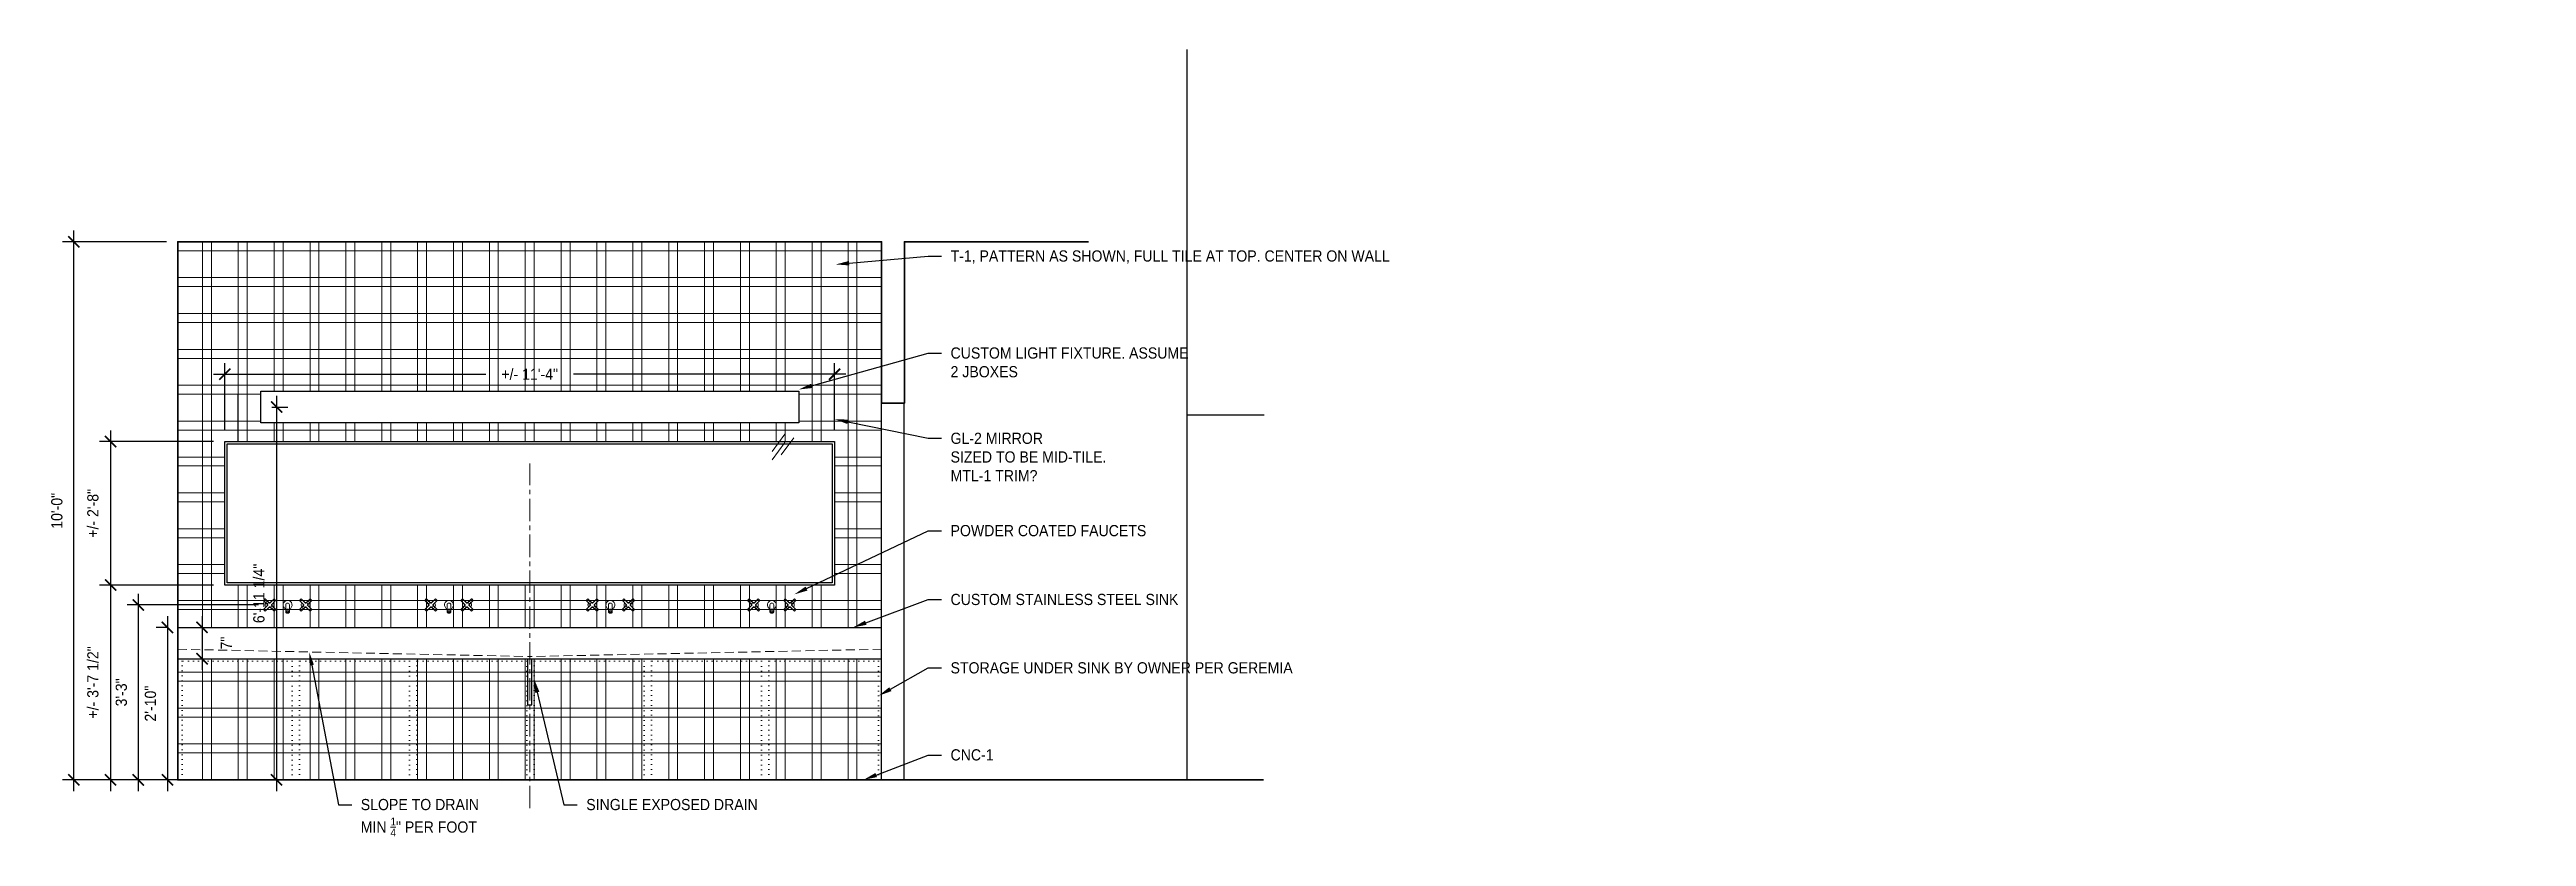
# Model space of a CAD drawing. Header units: inches. Extents: x -3027 to 6920, y -6604 to 320.
# Drawn here: x -850 to -297, y -2413 to -2237 of the extents above; entities that cross this region are included whole.
import ezdxf
from ezdxf import colors
from ezdxf.entities.mleader import LeaderData, LeaderLine
from ezdxf.math import Vec2, Vec3

# ---------------------------------------------------------------- set-up
doc = ezdxf.new("R2010")
doc.units = ezdxf.units.IN
doc.header["$LTSCALE"] = 4
doc.header["$MEASUREMENT"] = 0
doc.header["$PDMODE"] = 35
doc.header["$PDSIZE"] = -5
for name, pattern in [('CENTER', [2, 1.25, -0.25, 0.25, -0.25]), ('DASHED', [0.75, 0.5, -0.25]), ('DOT', [0.25, 0, -0.25])]:
    doc.linetypes.add(name, pattern=pattern)
doc.layers.get('0').update_dxf_attribs({"linetype": 'CONTINUOUS'})
doc.layers.get('Defpoints').update_dxf_attribs({"linetype": 'CONTINUOUS'})
for name, color, linetype, lineweight in [('A-ELEV-2', 5, 'CONTINUOUS', 25), ('A-ELEV-3', 8, 'CONTINUOUS', 15), ('A-ELEV-4', 9, 'CONTINUOUS', 9), ('A-ELEV-BYND', 9, 'DASHED', 9), ('A-ELEV-CUT', 3, 'CONTINUOUS', 50), ('A-ELEV-GHOST', 8, 'DOT', 15), ('A-NOTE-CL', 8, 'CENTER', 15), ('A-NOTE-DIM', 8, 'CONTINUOUS', 15), ('A-NOTE-REF', 8, 'CONTINUOUS', 15), ('A-SHBD', 5, 'CONTINUOUS', 25)]:
    doc.layers.add(name, color=color, linetype=linetype, lineweight=lineweight)
doc.styles.add('ANNOT-SM', font='swisse.ttf', dxfattribs={"width": 0.9, "height": 0.078125})
doc.dimstyles.new('DIM-ANNOT', dxfattribs={"dimtxt": 0.078125, "dimasz": 0.078125, "dimexe": 0.078125, "dimexo": 0.078125, "dimgap": 0.078125, "dimtad": 1, "dimzin": 11, "dimdsep": 46, "dimlunit": 4, "dimtxsty": 'ANNOT-SM', "dimblk1": 'ARCHTICK', "dimblk2": 'ARCHTICK', "dimsah": 1, "dimcen": 0, "dimdle": 0.078125, "dimclrd": 8, "dimclre": 8, "dimclrt": 8, "dimadec": 0, "dimazin": 0, "dimtfac": 4, "dimtofl": 0, "dimtmove": 2, "dimatfit": 3, "dimfxl": 1, "dimfrac": 2, "dimtzin": 0, "dimarcsym": 0})

# ---------------------------------------------------------------- blocks, each defined once
blk = doc.blocks.new('M-KOHLER PURIST WALL MOUNT X HANDLE FAUCET')
at = {"layer": 'A-ELEV-3', "ltscale": 4}
for p, q in [((-5.39, 1.02, 0), (-5.04, 1.37, 0)), ((-5.39, 1.02, 0), (-5.06, 1.35, 0)), ((-4.42, 0.06, 0), (-5.39, 1.02, 0)), ((-5.04, 1.37, 0), (-5.06, 1.35, 0)), ((-4.07, 0.4, 0), (-5.04, 1.37, 0)), ((-3.62, 0.06, 0), (-3.63, 0.04, 0)), ((-3.62, 0.06, 0), (-2.67, 1.01, 0)), ((3.62, 0.06, 0), (2.67, 1.01, 0)), ((3.62, 0.06, 0), (3.63, 0.04, 0)), ((4.07, 0.4, 0), (5.04, 1.37, 0)), ((4.42, 0.06, 0), (5.39, 1.02, 0)), ((5.04, 1.37, 0), (5.06, 1.35, 0)), ((5.39, 1.02, 0), (5.04, 1.37, 0)), ((5.39, 1.02, 0), (5.06, 1.35, 0)), ((-5.39, -1.02, 0), (-4.42, -0.05, 0)), ((-5.04, -1.37, 0), (-4.07, -0.4, 0)), ((-2.65, -1.02, 0), (-3.62, -0.05, 0)), ((-2.67, -1.04, 0), (-3, -1.37, 0)), ((-2.67, -1.04, 0), (-2.65, -1.02, 0)), ((2.65, -1.02, 0), (3.62, -0.05, 0)), ((2.67, -1.04, 0), (2.65, -1.02, 0)), ((2.67, -1.04, 0), (3, -1.37, 0)), ((5.04, -1.37, 0), (4.07, -0.4, 0)), ((5.39, -1.02, 0), (4.42, -0.05, 0))]:
    blk.add_line(p, q, dxfattribs=at)
at = {"layer": 'A-ELEV-3'}
for points, elevation in [([(-3.56, 0.87, 0.734296), (-4.89, -0.46)], 0), ([(-4.86, 0.5, 0.261031), (-4.89, -0.46)], 0), ([(-3.89, 0.54, 0.551855), (-4.55, -0.13)], 0), ([(-4.54, 0.18, 0.139109), (-4.55, -0.13)], 0), ([(-3.56, 0.87, 0.257707), (-4.51, 0.84, 0.257707)], 0), ([(-4.47, -0.88, 0.734255), (-3.15, 0.45)], 0), ([(-3.89, 0.54, 0.137258), (-4.19, 0.52, 0.137258)], 0), ([(-4.14, -0.54, 0.551921), (-3.48, 0.12)], 0), ([(-3.49, -0.18, 0.137284), (-3.48, 0.12)], 0), ([(-3.17, -0.5, 0.257693), (-3.15, 0.45)], 0), ([(0.42, 0, 1), (-0.42, 0)], -0.01), ([(4.47, -0.88, -0.734255), (3.15, 0.45)], 0), ([(3.17, -0.5, -0.257693), (3.15, 0.45)], 0), ([(4.14, -0.54, -0.551921), (3.48, 0.12)], 0), ([(3.49, -0.18, -0.137284), (3.48, 0.12)], 0), ([(3.56, 0.87, -0.734296), (4.89, -0.46)], 0), ([(3.56, 0.87, -0.257707), (4.51, 0.84, -0.257707)], 0), ([(3.89, 0.54, -0.551855), (4.55, -0.13)], 0), ([(3.89, 0.54, -0.137258), (4.19, 0.52, -0.137258)], 0), ([(4.54, 0.18, -0.139109), (4.55, -0.13)], 0), ([(4.86, 0.5, -0.261031), (4.89, -0.46)], 0), ([(-4.47, -0.88, 0.261017), (-3.51, -0.85, 0.261017)], 0), ([(-4.14, -0.54, 0.139135), (-3.84, -0.53, 0.139135)], 0), ([(4.47, -0.88, -0.261017), (3.51, -0.85, -0.261017)], 0), ([(4.14, -0.54, -0.139135), (3.84, -0.53, -0.139135)], 0)]:
    blk.add_lwpolyline(points, format="xyb", dxfattribs=dict(at, elevation=elevation))
at = {"layer": 'A-ELEV-3', "ltscale": 4}
for points in [[(-4.42, -0.05), (-4.4, 0), (-4.42, 0.06)], [(-4.07, 0.4), (-4.02, 0.39), (-3.96, 0.4)], [(-3.96, 0.4), (-3.01, 1.35), (-2.67, 1.01)], [(-3.62, 0.06), (-3.63, 0), (-3.62, -0.05)], [(3.96, 0.4), (3.01, 1.35), (2.67, 1.01)], [(3.62, 0.06), (3.63, 0), (3.62, -0.05)], [(4.07, 0.4), (4.02, 0.39), (3.96, 0.4)], [(4.42, -0.05), (4.4, 0), (4.42, 0.06)], [(-5.39, -1.02), (-5.04, -1.37), (-5.39, -1.02)], [(-3.96, -0.4), (-4.02, -0.38), (-4.07, -0.4)], [(-2.65, -1.02), (-3, -1.37), (-3.96, -0.4)], [(2.65, -1.02), (3, -1.37), (3.96, -0.4)], [(3.96, -0.4), (4.02, -0.38), (4.07, -0.4)], [(5.39, -1.02), (5.04, -1.37), (5.39, -1.02)]]:
    blk.add_lwpolyline(points, dxfattribs=at)
at = {"layer": 'A-ELEV-3'}
blk.add_lwpolyline([(0.42, -0.89, 4.495708), (-0.42, -0.89)], format="xyb", dxfattribs=at)
at = {"layer": 'A-ELEV-3', "extrusion": (1, 7.18511e-08, 0)}
for elevation in [-0.42, 0.42]:
    blk.add_lwpolyline([(0, -0.01), (-1.57, -0.01)], dxfattribs=dict(at, elevation=elevation))
at = {"layer": 'A-ELEV-3', "elevation": -0.01}
blk.add_lwpolyline([(0.42, -1.21), (0.42, -1.2), (0.42, -1.19), (0.42, -1.19), (0.42, -1.18), (0.41, -1.18), (0.41, -1.17), (0.41, -1.16), (0.41, -1.16), (0.41, -1.15), (0.4, -1.14), (0.4, -1.14), (0.4, -1.13), (0.4, -1.13), (0.39, -1.12), (0.39, -1.11), (0.39, -1.11), (0.38, -1.1), (0.38, -1.1), (0.37, -1.09), (0.37, -1.08), (0.36, -1.08), (0.36, -1.07), (0.35, -1.07), (0.35, -1.06), (0.34, -1.06), (0.34, -1.05), (0.33, -1.05), (0.32, -1.04), (0.32, -1.04), (0.31, -1.03), (0.3, -1.03), (0.29, -1.02), (0.29, -1.02), (0.28, -1.01), (0.27, -1.01), (0.26, -1), (0.26, -1), (0.25, -1), (0.24, -0.99), (0.23, -0.99), (0.22, -0.99), (0.21, -0.98), (0.21, -0.98), (0.2, -0.98), (0.19, -0.97), (0.18, -0.97), (0.17, -0.97), (0.16, -0.96), (0.15, -0.96), (0.14, -0.96), (0.13, -0.96), (0.12, -0.96), (0.11, -0.95), (0.1, -0.95), (0.09, -0.95), (0.08, -0.95), (0.07, -0.95), (0.06, -0.95), (0.05, -0.95), (0.04, -0.95), (0.03, -0.94), (0.02, -0.94), (0.01, -0.94), (0, -0.94), (-0.01, -0.94), (-0.02, -0.94), (-0.03, -0.94), (-0.04, -0.95), (-0.05, -0.95), (-0.06, -0.95), (-0.07, -0.95), (-0.08, -0.95), (-0.09, -0.95), (-0.1, -0.95), (-0.11, -0.95), (-0.12, -0.96), (-0.13, -0.96), (-0.14, -0.96), (-0.15, -0.96), (-0.16, -0.96), (-0.17, -0.97), (-0.18, -0.97), (-0.19, -0.97), (-0.2, -0.98), (-0.21, -0.98), (-0.21, -0.98), (-0.22, -0.99), (-0.23, -0.99), (-0.24, -0.99), (-0.25, -1), (-0.26, -1), (-0.26, -1), (-0.27, -1.01), (-0.28, -1.01), (-0.29, -1.02), (-0.3, -1.02), (-0.3, -1.03), (-0.31, -1.03), (-0.32, -1.04), (-0.32, -1.04), (-0.33, -1.05), (-0.34, -1.05), (-0.34, -1.06), (-0.35, -1.06), (-0.35, -1.07), (-0.36, -1.07), (-0.36, -1.08), (-0.37, -1.08), (-0.37, -1.09), (-0.38, -1.1), (-0.38, -1.1), (-0.39, -1.11), (-0.39, -1.11), (-0.39, -1.12), (-0.4, -1.13), (-0.4, -1.13), (-0.4, -1.14), (-0.4, -1.14), (-0.41, -1.15), (-0.41, -1.16), (-0.41, -1.16), (-0.41, -1.17), (-0.41, -1.18), (-0.42, -1.18), (-0.42, -1.19), (-0.42, -1.19), (-0.42, -1.2), (-0.42, -1.21)], dxfattribs=at)
at = {"layer": 'A-ELEV-3', "extrusion": (0.929398, 0, 0.36908), "elevation": -0.39}
blk.add_lwpolyline([(-1.21, 0.15), (-1.21, 0.15)], dxfattribs=at)
at = {"layer": 'A-ELEV-3', "elevation": -0.01}
for points in [[(0.42, -1.55), (0.42, -1.54), (0.41, -1.53), (0.41, -1.51), (0.4, -1.5), (0.4, -1.48), (0.39, -1.47), (0.39, -1.46), (0.38, -1.45), (0.37, -1.43), (0.36, -1.42), (0.35, -1.41), (0.34, -1.4), (0.32, -1.39), (0.31, -1.38), (0.29, -1.37), (0.28, -1.36), (0.26, -1.35), (0.25, -1.34), (0.23, -1.33), (0.21, -1.33), (0.2, -1.32), (0.18, -1.31), (0.16, -1.31), (0.14, -1.3), (0.12, -1.3), (0.1, -1.29), (0.08, -1.29), (0.06, -1.29), (0.04, -1.29), (0.02, -1.29), (0, -1.29), (-0.02, -1.29), (-0.04, -1.29), (-0.06, -1.29), (-0.08, -1.29), (-0.1, -1.29), (-0.12, -1.3), (-0.14, -1.3), (-0.16, -1.31), (-0.18, -1.31), (-0.2, -1.32), (-0.21, -1.33), (-0.23, -1.33), (-0.25, -1.34), (-0.26, -1.35), (-0.28, -1.36), (-0.3, -1.37), (-0.31, -1.38), (-0.32, -1.39), (-0.34, -1.4), (-0.35, -1.41), (-0.36, -1.42), (-0.37, -1.43), (-0.38, -1.45), (-0.39, -1.46), (-0.39, -1.47), (-0.4, -1.48), (-0.4, -1.5), (-0.41, -1.51), (-0.41, -1.53), (-0.42, -1.54), (-0.42, -1.55), (-0.42, -1.57), (-0.42, -1.58), (-0.42, -1.59), (-0.41, -1.61), (-0.41, -1.62), (-0.4, -1.63), (-0.4, -1.65), (-0.39, -1.66), (-0.39, -1.67), (-0.38, -1.69), (-0.37, -1.7), (-0.36, -1.71), (-0.35, -1.72), (-0.34, -1.73), (-0.32, -1.74), (-0.31, -1.75), (-0.3, -1.76), (-0.28, -1.77), (-0.26, -1.78), (-0.25, -1.79), (-0.23, -1.8), (-0.21, -1.81), (-0.2, -1.81), (-0.18, -1.82), (-0.16, -1.83), (-0.14, -1.83), (-0.12, -1.84), (-0.1, -1.84), (-0.08, -1.84), (-0.06, -1.84), (-0.04, -1.85), (-0.02, -1.85), (0, -1.85), (0.02, -1.85), (0.04, -1.85), (0.06, -1.84), (0.08, -1.84), (0.1, -1.84), (0.12, -1.84), (0.14, -1.83), (0.16, -1.83), (0.18, -1.82), (0.2, -1.81), (0.21, -1.81), (0.23, -1.8), (0.25, -1.79), (0.26, -1.78), (0.28, -1.77), (0.29, -1.76), (0.31, -1.75), (0.32, -1.74), (0.34, -1.73), (0.35, -1.72), (0.36, -1.71), (0.37, -1.7), (0.38, -1.69), (0.39, -1.67), (0.39, -1.66), (0.4, -1.65), (0.4, -1.63), (0.41, -1.62), (0.41, -1.61), (0.42, -1.59), (0.42, -1.58), (0.42, -1.57)], [(-0.24, -1.55), (-0.24, -1.55), (-0.24, -1.56), (-0.24, -1.57), (-0.23, -1.58), (-0.23, -1.58), (-0.23, -1.59), (-0.22, -1.6), (-0.22, -1.61), (-0.21, -1.61), (-0.21, -1.62), (-0.2, -1.63), (-0.2, -1.63), (-0.19, -1.64), (-0.18, -1.65), (-0.17, -1.65), (-0.16, -1.66), (-0.16, -1.66), (-0.15, -1.67), (-0.14, -1.67), (-0.13, -1.68), (-0.12, -1.68), (-0.11, -1.68), (-0.1, -1.69), (-0.09, -1.69), (-0.07, -1.69), (-0.06, -1.7), (-0.05, -1.7), (-0.04, -1.7), (-0.03, -1.7), (-0.02, -1.7), (-0.01, -1.7), (0.01, -1.7), (0.02, -1.7), (0.03, -1.7), (0.04, -1.7), (0.05, -1.7), (0.06, -1.7), (0.07, -1.7), (0.09, -1.69), (0.1, -1.69), (0.11, -1.69), (0.12, -1.68), (0.13, -1.68), (0.14, -1.68), (0.15, -1.67), (0.16, -1.67), (0.16, -1.66), (0.17, -1.66), (0.18, -1.65), (0.19, -1.64), (0.19, -1.64), (0.2, -1.63), (0.21, -1.63), (0.21, -1.62), (0.22, -1.61), (0.22, -1.61), (0.23, -1.6), (0.23, -1.59), (0.23, -1.58), (0.23, -1.58), (0.24, -1.57), (0.24, -1.56), (0.24, -1.55), (0.24, -1.55), (0.24, -1.54), (0.24, -1.53), (0.23, -1.52), (0.23, -1.52), (0.23, -1.51), (0.22, -1.5), (0.22, -1.49), (0.22, -1.49), (0.21, -1.48), (0.21, -1.47), (0.2, -1.47), (0.19, -1.46), (0.19, -1.45), (0.18, -1.45), (0.17, -1.44), (0.16, -1.44), (0.15, -1.43), (0.14, -1.43), (0.14, -1.42), (0.13, -1.42), (0.12, -1.41), (0.1, -1.41), (0.09, -1.4), (0.08, -1.4), (0.07, -1.4), (0.06, -1.4), (0.05, -1.39), (0.04, -1.39), (0.03, -1.39), (0.02, -1.39), (0, -1.39), (-0.01, -1.39), (-0.02, -1.39), (-0.03, -1.39), (-0.04, -1.39), (-0.05, -1.39), (-0.07, -1.39), (-0.08, -1.4), (-0.09, -1.4), (-0.1, -1.4), (-0.11, -1.41), (-0.12, -1.41), (-0.13, -1.41), (-0.14, -1.42), (-0.15, -1.42), (-0.16, -1.43), (-0.17, -1.43), (-0.17, -1.44), (-0.18, -1.44), (-0.19, -1.45), (-0.2, -1.45), (-0.2, -1.46), (-0.21, -1.47), (-0.21, -1.47), (-0.22, -1.48), (-0.22, -1.49), (-0.23, -1.49), (-0.23, -1.5), (-0.23, -1.51), (-0.24, -1.52), (-0.24, -1.52), (-0.24, -1.53), (-0.24, -1.54)]]:
    blk.add_lwpolyline(points, close=True, dxfattribs=at)
at = {"layer": 'A-ELEV-3', "extrusion": (0.971795, 0, -0.235829), "elevation": 0.41}
blk.add_lwpolyline([(-1.21, 0.09), (-1.21, 0.09)], dxfattribs=at)
at = {"layer": 'A-ELEV-3', "text_generation_flag": 2, "flags": 8}
for tag, p in [('MODELNUMBER', (3.32, -0.7, 0)), ('MATERIAL', (3.32, -0.71, 0)), ('PRODUCT', (3.32, -0.7, 0)), ('TRADENAME', (3.32, -0.7, 0))]:
    blk.add_attdef(tag, p, '', height=0.001, rotation=315, dxfattribs=at)
blk = doc.blocks.new('_ARCHTICK')
at = {"color": 0, "linetype": 'ByBlock', "const_width": 0.15}
blk.add_lwpolyline([(-0.5, -0.5), (0.5, 0.5)], dxfattribs=at)
blk = doc.blocks.new('*D81')
at = {"layer": 'A-NOTE-DIM', "color": 8, "lineweight": -2, "transparency": 16777216}
for p, q in [((-829.8, -2358.5), (-829.8, -2402.5)), ((-803.01, -2361), (-832.3, -2361)), ((-823.5, -2400), (-832.3, -2400))]:
    blk.add_line(p, q, dxfattribs=at)
at = {"layer": 'Defpoints', "color": 0, "transparency": 16777216}
for p in [(-800.51, -2361, 0), (-829.8, -2400), (-821, -2400)]:
    blk.add_point(p, dxfattribs=at)
at = {"layer": 'A-NOTE-DIM', "color": 8, "lineweight": -2, "transparency": 16777216, "xscale": 2.5, "yscale": 2.5, "zscale": 2.5}
for p, rotation in [((-829.8, -2361), 90), ((-829.8, -2400), 270)]:
    blk.add_blockref('_ARCHTICK', p, dxfattribs=dict(at, rotation=rotation))
at = {"layer": 'A-NOTE-DIM', "color": 8, "transparency": 16777216, "insert": (-833.58, -2380.5), "char_height": 2.5, "attachment_point": 5, "rotation": 90, "style": 'ANNOT-SM'}
blk.add_mtext('3\'-3" ', dxfattribs=at)
blk = doc.blocks.new('*D82')
at = {"layer": 'A-NOTE-DIM', "color": 8, "lineweight": -2, "transparency": 16777216}
for p, q in [((-823.3, -2363.5), (-823.3, -2402.5)), ((-823.5, -2366), (-825.8, -2366)), ((-823.5, -2400), (-825.8, -2400))]:
    blk.add_line(p, q, dxfattribs=at)
at = {"layer": 'Defpoints', "color": 0, "transparency": 16777216}
for p in [(-821, -2366), (-823.3, -2400), (-821, -2400)]:
    blk.add_point(p, dxfattribs=at)
at = {"layer": 'A-NOTE-DIM', "color": 8, "lineweight": -2, "transparency": 16777216, "xscale": 2.5, "yscale": 2.5, "zscale": 2.5}
for p, rotation in [((-823.3, -2366), 90), ((-823.3, -2400), 270)]:
    blk.add_blockref('_ARCHTICK', p, dxfattribs=dict(at, rotation=rotation))
at = {"layer": 'A-NOTE-DIM', "color": 8, "transparency": 16777216, "insert": (-827.08, -2383), "char_height": 2.5, "attachment_point": 5, "rotation": 90, "style": 'ANNOT-SM'}
blk.add_mtext('2\'-10" ', dxfattribs=at)
blk = doc.blocks.new('communal tile')
blk.add_line((13.5, -87.4375), (13.5, -76.875))
at = {"layer": 'A-ELEV-4'}
for p, q in [((5.5, -42.875), (5.5, -128.875)), ((7.5, -42.875), (7.5, -128.875)), ((13.5, -42.875), (13.5, -87.4375)), ((15.5, -42.875), (15.5, -87.4375)), ((21.5, -42.875), (21.5, -76.225)), ((23.5, -42.875), (23.5, -76.225)), ((29.5, -42.875), (29.5, -76.225)), ((31.5, -42.875), (31.5, -76.225)), ((37.5, -42.875), (37.5, -76.225)), ((39.5, -42.875), (39.5, -76.225)), ((45.5, -42.875), (45.5, -76.225)), ((47.5, -42.875), (47.5, -76.225)), ((53.5, -42.875), (53.5, -76.225)), ((55.5, -42.875), (55.5, -76.225)), ((61.5, -42.875), (61.5, -76.225)), ((63.5, -42.875), (63.5, -76.225)), ((69.5, -42.875), (69.5, -76.225)), ((71.5, -42.875), (71.5, -76.225)), ((77.5, -42.875), (77.5, -76.225)), ((79.5, -42.875), (79.5, -76.225)), ((85.5, -42.875), (85.5, -76.225)), ((87.5, -42.875), (87.5, -76.225)), ((93.5, -42.875), (93.5, -76.225)), ((95.5, -42.875), (95.5, -76.225)), ((101.5, -42.875), (101.5, -76.225)), ((103.5, -42.875), (103.5, -76.225)), ((109.5, -42.875), (109.5, -76.225)), ((111.5, -42.875), (111.5, -76.225)), ((117.5, -42.875), (117.5, -76.225)), ((119.5, -42.875), (119.5, -76.225)), ((125.5, -42.875), (125.5, -76.225)), ((127.5, -42.875), (127.5, -76.225)), ((133.5, -42.875), (133.5, -76.225)), ((135.5, -42.875), (135.5, -76.225)), ((141.5, -42.875), (141.5, -87.4375)), ((143.5, -42.875), (143.5, -87.4375)), ((149.5, -42.875), (149.5, -128.875)), ((151.5, -42.875), (151.5, -128.875)), ((0, -44.875), (157, -44.875)), ((0, -50.875), (157, -50.875)), ((0, -52.875), (157, -52.875)), ((0, -58.875), (157, -58.875)), ((0, -60.875), (157, -60.875)), ((0, -66.875), (157, -66.875)), ((0, -68.875), (157, -68.875)), ((0, -74.875), (157, -74.875)), ((0, -76.875), (18.5, -76.875)), ((138.5, -76.875), (157, -76.875)), ((0, -82.875), (18.5, -82.875)), ((0, -84.875), (157, -84.875)), ((21.5, -83.225), (21.5, -87.4375)), ((23.5, -83.225), (23.5, -87.4375)), ((29.5, -83.225), (29.5, -87.4375)), ((31.5, -83.225), (31.5, -87.4375)), ((37.5, -83.225), (37.5, -87.4375)), ((39.5, -83.225), (39.5, -87.4375)), ((45.5, -83.225), (45.5, -87.4375)), ((47.5, -83.225), (47.5, -87.4375)), ((53.5, -83.225), (53.5, -87.4375)), ((55.5, -83.225), (55.5, -87.4375)), ((61.5, -83.225), (61.5, -87.4375)), ((63.5, -83.225), (63.5, -87.4375)), ((69.5, -83.225), (69.5, -87.4375)), ((71.5, -83.225), (71.5, -87.4375)), ((77.5, -83.225), (77.5, -87.4375)), ((79.5, -83.225), (79.5, -87.4375)), ((85.5, -83.225), (85.5, -87.4375)), ((87.5, -83.225), (87.5, -87.4375)), ((93.5, -83.225), (93.5, -87.4375)), ((95.5, -83.225), (95.5, -87.4375)), ((101.5, -83.225), (101.5, -87.4375)), ((103.5, -83.225), (103.5, -87.4375)), ((109.5, -83.225), (109.5, -87.4375)), ((111.5, -83.225), (111.5, -87.4375)), ((117.5, -83.225), (117.5, -87.4375)), ((119.5, -83.225), (119.5, -87.4375)), ((125.5, -83.225), (125.5, -87.4375)), ((127.5, -83.225), (127.5, -87.4375)), ((133.5, -83.225), (133.5, -87.4375)), ((135.5, -83.225), (135.5, -87.4375)), ((138.5, -82.875), (157, -82.875)), ((138.5, -82.875), (157, -82.875)), ((0, -90.875), (10.5, -90.875)), ((0, -92.875), (10.5, -92.875)), ((146.5, -90.875), (157, -90.875)), ((146.5, -92.875), (157, -92.875)), ((0, -98.875), (10.5, -98.875)), ((146.5, -98.875), (157, -98.875)), ((0, -100.875), (10.5, -100.875)), ((146.5, -100.875), (157, -100.875)), ((0, -106.875), (10.5, -106.875)), ((0, -108.875), (10.5, -108.875)), ((146.5, -106.875), (157, -106.875)), ((146.5, -108.875), (157, -108.875)), ((0, -114.875), (10.5, -114.875)), ((146.5, -114.875), (157, -114.875)), ((0, -116.875), (10.5, -116.875)), ((13.5, -119.4375), (13.5, -128.875)), ((15.5, -119.4375), (15.5, -128.875)), ((21.5, -119.4375), (21.5, -128.875)), ((23.5, -119.4375), (23.5, -128.875)), ((29.5, -119.4375), (29.5, -128.875)), ((31.5, -119.4375), (31.5, -128.875)), ((37.5, -119.4375), (37.5, -128.875)), ((39.5, -119.4375), (39.5, -128.875)), ((45.5, -119.4375), (45.5, -128.875)), ((47.5, -119.4375), (47.5, -128.875)), ((53.5, -119.4375), (53.5, -128.875)), ((55.5, -119.4375), (55.5, -128.875)), ((61.5, -119.4375), (61.5, -128.875)), ((63.5, -119.4375), (63.5, -128.875)), ((69.5, -119.4375), (69.5, -128.875)), ((71.5, -119.4375), (71.5, -128.875)), ((77.5, -119.4375), (77.5, -128.875)), ((79.5, -119.4375), (79.5, -128.875)), ((85.5, -119.4375), (85.5, -128.875)), ((87.5, -119.4375), (87.5, -128.875)), ((93.5, -119.4375), (93.5, -128.875)), ((95.5, -119.4375), (95.5, -128.875)), ((101.5, -119.4375), (101.5, -128.875)), ((103.5, -119.4375), (103.5, -128.875)), ((109.5, -119.4375), (109.5, -128.875)), ((111.5, -119.4375), (111.5, -128.875)), ((117.5, -119.4375), (117.5, -128.875)), ((119.5, -119.4375), (119.5, -128.875)), ((125.5, -119.4375), (125.5, -128.875)), ((127.5, -119.4375), (127.5, -128.875)), ((133.5, -119.4375), (133.5, -128.875)), ((135.5, -119.4375), (135.5, -128.875)), ((141.5, -119.4375), (141.5, -128.875)), ((143.5, -119.4375), (143.5, -128.875)), ((146.5, -116.875), (157, -116.875)), ((0, -122.875), (157, -122.875)), ((0, -124.875), (157, -124.875)), ((5.5, -135.875), (5.5, -162.875)), ((7.5, -135.875), (7.5, -162.875)), ((13.5, -135.875), (13.5, -162.875)), ((15.5, -135.875), (15.5, -162.875)), ((21.5, -135.875), (21.5, -162.875)), ((23.5, -135.875), (23.5, -162.875)), ((29.5, -135.875), (29.5, -162.875)), ((31.5, -135.875), (31.5, -162.875)), ((37.5, -135.875), (37.5, -162.875)), ((39.5, -135.875), (39.5, -162.875)), ((45.5, -135.875), (45.5, -162.875)), ((47.5, -135.875), (47.5, -162.875)), ((53.5, -135.875), (53.5, -162.875)), ((55.5, -135.875), (55.5, -162.875)), ((61.5, -135.875), (61.5, -162.875)), ((63.5, -135.875), (63.5, -162.875)), ((69.5, -135.875), (69.5, -162.875)), ((71.5, -135.875), (71.5, -162.875)), ((77.5, -135.875), (77.5, -162.875)), ((79.5, -135.875), (79.5, -162.875)), ((85.5, -135.875), (85.5, -162.875)), ((87.5, -135.875), (87.5, -162.875)), ((93.5, -135.875), (93.5, -162.875)), ((95.5, -135.875), (95.5, -162.875)), ((101.5, -135.875), (101.5, -162.875)), ((103.5, -135.875), (103.5, -162.875)), ((109.5, -135.875), (109.5, -162.875)), ((111.5, -135.875), (111.5, -162.875)), ((117.5, -135.875), (117.5, -162.875)), ((119.5, -135.875), (119.5, -162.875)), ((125.5, -135.875), (125.5, -162.875)), ((127.5, -135.875), (127.5, -162.875)), ((133.5, -135.875), (133.5, -162.875)), ((135.5, -135.875), (135.5, -162.875)), ((141.5, -135.875), (141.5, -162.875)), ((143.5, -135.875), (143.5, -162.875)), ((149.5, -135.875), (149.5, -162.875)), ((151.5, -135.875), (151.5, -162.875)), ((0, -138.875), (157, -138.875)), ((0, -140.875), (157, -140.875)), ((0, -146.875), (157, -146.875)), ((0, -148.875), (157, -148.875)), ((0, -154.875), (157, -154.875)), ((0, -156.875), (157, -156.875)), ((0, -162.875), (157, -162.875))]:
    blk.add_line(p, q, dxfattribs=at)
blk = doc.blocks.new('*D84')
at = {"layer": 'A-NOTE-DIM', "color": 8, "lineweight": -2, "transparency": 16777216}
for p, q in [((-810.5, -2322.06), (-810.5, -2307.05)), ((-674.5, -2322.06), (-674.5, -2307.05)), ((-813, -2309.55), (-752.25, -2309.55)), ((-672, -2309.55), (-732.74, -2309.55))]:
    blk.add_line(p, q, dxfattribs=at)
at = {"layer": 'Defpoints', "color": 0, "transparency": 16777216}
for p in [(-674.5, -2309.55), (-810.5, -2324.56), (-674.5, -2324.56)]:
    blk.add_point(p, dxfattribs=at)
at = {"layer": 'A-NOTE-DIM', "color": 8, "lineweight": -2, "transparency": 16777216, "xscale": 2.5, "yscale": 2.5, "zscale": 2.5, "rotation": 180}
blk.add_blockref('_ARCHTICK', (-810.5, -2309.55), dxfattribs=at)
at = {"layer": 'A-NOTE-DIM', "color": 8, "lineweight": -2, "transparency": 16777216, "xscale": 2.5, "yscale": 2.5, "zscale": 2.5}
blk.add_blockref('_ARCHTICK', (-674.5, -2309.55), dxfattribs=at)
at = {"layer": 'A-NOTE-DIM', "color": 8, "transparency": 16777216, "insert": (-742.5, -2309.55), "char_height": 2.5, "attachment_point": 5, "style": 'ANNOT-SM'}
blk.add_mtext('+/- 11\'-4" ', dxfattribs=at)
blk = doc.blocks.new('*D85')
at = {"layer": 'A-NOTE-DIM', "color": 8, "lineweight": -2, "transparency": 16777216}
for p, q in [((-813, -2324.56), (-838.48, -2324.56)), ((-835.98, -2322.06), (-835.98, -2359.06)), ((-813, -2356.56), (-838.48, -2356.56))]:
    blk.add_line(p, q, dxfattribs=at)
at = {"layer": 'Defpoints', "color": 0, "transparency": 16777216}
for p in [(-810.5, -2324.56), (-835.98, -2356.56), (-810.5, -2356.56)]:
    blk.add_point(p, dxfattribs=at)
at = {"layer": 'A-NOTE-DIM', "color": 8, "lineweight": -2, "transparency": 16777216, "xscale": 2.5, "yscale": 2.5, "zscale": 2.5}
for p, rotation in [((-835.98, -2324.56), 90), ((-835.98, -2356.56), 270)]:
    blk.add_blockref('_ARCHTICK', p, dxfattribs=dict(at, rotation=rotation))
at = {"layer": 'A-NOTE-DIM', "color": 8, "transparency": 16777216, "insert": (-839.92, -2340.56), "char_height": 2.5, "attachment_point": 5, "rotation": 90, "style": 'ANNOT-SM'}
blk.add_mtext('+/- 2\'-8" ', dxfattribs=at)
blk = doc.blocks.new('*D86')
at = {"layer": 'A-NOTE-DIM', "color": 8, "lineweight": -2, "transparency": 16777216}
for p, q in [((-813, -2356.56), (-838.48, -2356.56)), ((-835.98, -2354.06), (-835.98, -2402.5)), ((-813, -2400), (-838.48, -2400))]:
    blk.add_line(p, q, dxfattribs=at)
at = {"layer": 'Defpoints', "color": 0, "transparency": 16777216}
for p in [(-810.5, -2356.56), (-835.98, -2400), (-810.5, -2400)]:
    blk.add_point(p, dxfattribs=at)
at = {"layer": 'A-NOTE-DIM', "color": 8, "lineweight": -2, "transparency": 16777216, "xscale": 2.5, "yscale": 2.5, "zscale": 2.5}
for p, rotation in [((-835.98, -2356.56), 90), ((-835.98, -2400), 270)]:
    blk.add_blockref('_ARCHTICK', p, dxfattribs=dict(at, rotation=rotation))
at = {"layer": 'A-NOTE-DIM', "color": 8, "transparency": 16777216, "insert": (-839.92, -2378.28), "char_height": 2.5, "attachment_point": 5, "rotation": 90, "style": 'ANNOT-SM'}
blk.add_mtext('+/- 3\'-7 1/2" ', dxfattribs=at)
blk = doc.blocks.new('*D88')
at = {"layer": 'A-NOTE-DIM', "color": 8, "lineweight": -2, "transparency": 16777216}
for p, q in [((-815.58, -2363.5), (-815.58, -2375.5)), ((-818.5, -2366), (-813.08, -2366)), ((-818.5, -2373), (-813.08, -2373))]:
    blk.add_line(p, q, dxfattribs=at)
at = {"layer": 'Defpoints', "color": 0, "transparency": 16777216}
for p in [(-821, -2366), (-821, -2373), (-815.58, -2373)]:
    blk.add_point(p, dxfattribs=at)
at = {"layer": 'A-NOTE-DIM', "color": 8, "lineweight": -2, "transparency": 16777216, "xscale": 2.5, "yscale": 2.5, "zscale": 2.5}
for p, rotation in [((-815.58, -2366), 90), ((-815.58, -2373), 270)]:
    blk.add_blockref('_ARCHTICK', p, dxfattribs=dict(at, rotation=rotation))
at = {"layer": 'A-NOTE-DIM', "color": 8, "transparency": 16777216, "insert": (-810.16, -2369.5), "char_height": 2.5, "attachment_point": 5, "rotation": 90, "style": 'ANNOT-SM'}
blk.add_mtext('7" ', dxfattribs=at)
blk = doc.blocks.new('UNDER SINK CAB')
at = {"layer": 'A-ELEV-GHOST'}
blk.add_lwpolyline([(1, 0), (25.5, 0), (25.5, 26.5), (1, 26.5)], close=True, dxfattribs=at)
blk = doc.blocks.new('*D201')
at = {"layer": 'A-NOTE-DIM', "color": 8, "lineweight": -2, "transparency": 16777216}
for p, q in [((-823.5, -2280), (-846.68, -2280)), ((-844.18, -2402.5), (-844.18, -2277.5)), ((-823.5, -2400), (-846.68, -2400))]:
    blk.add_line(p, q, dxfattribs=at)
at = {"layer": 'Defpoints', "color": 0, "transparency": 16777216}
for p in [(-844.18, -2280), (-821, -2280), (-821, -2400)]:
    blk.add_point(p, dxfattribs=at)
at = {"layer": 'A-NOTE-DIM', "color": 8, "lineweight": -2, "transparency": 16777216, "xscale": 2.5, "yscale": 2.5, "zscale": 2.5}
for p, rotation in [((-844.18, -2280), 90), ((-844.18, -2400), 270)]:
    blk.add_blockref('_ARCHTICK', p, dxfattribs=dict(at, rotation=rotation))
at = {"layer": 'A-NOTE-DIM', "color": 8, "transparency": 16777216, "insert": (-847.96, -2340), "char_height": 2.5, "attachment_point": 5, "rotation": 90, "style": 'ANNOT-SM'}
blk.add_mtext('10\'-0" ', dxfattribs=at)
blk = doc.blocks.new('*D221')
at = {"color": 8, "lineweight": -2, "transparency": 16777216}
for p, q in [((-798.95, -2314.35), (-798.95, -2402.5)), ((-800, -2316.85), (-796.45, -2316.85)), ((-800, -2400), (-796.45, -2400))]:
    blk.add_line(p, q, dxfattribs=at)
at = {"layer": 'Defpoints', "color": 0, "transparency": 16777216}
for p in [(-802.5, -2316.85), (-802.5, -2400), (-798.95, -2400)]:
    blk.add_point(p, dxfattribs=at)
at = {"color": 8, "lineweight": -2, "transparency": 16777216, "xscale": 2.5, "yscale": 2.5, "zscale": 2.5}
for p, rotation in [((-798.95, -2316.85), 90), ((-798.95, -2400), 270)]:
    blk.add_blockref('_ARCHTICK', p, dxfattribs=dict(at, rotation=rotation))
at = {"color": 8, "transparency": 16777216, "insert": (-802.89, -2358.43), "char_height": 2.5, "attachment_point": 5, "rotation": 90, "style": 'ANNOT-SM'}
blk.add_mtext('6\'-11 1/4" ', dxfattribs=at)

msp = doc.modelspace()

# ---------------------------------------------------------------- linework, layer by layer
at = {"layer": 'A-ELEV-2'}
for p, q in [((-595.95, -2237.125), (-595.95, -2400)), ((-663.9998, -2400), (-663.9998, -2316)), ((-658.9998, -2400), (-658.9998, -2316)), ((-595.95, -2318.5625), (-578.675, -2318.5625)), ((-820.9998, -2366), (-663.9998, -2366)), ((-820.9998, -2373), (-663.9998, -2373))]:
    msp.add_line(p, q, dxfattribs=at)
for points in [[(-682.49983, -2320.35), (-802.49983, -2320.35), (-802.49983, -2313.35), (-682.49983, -2313.35)], [(-674.4998, -2356.5625), (-810.4998, -2356.5625), (-810.4998, -2324.5625), (-674.4998, -2324.5625)], [(-674.9998, -2356.0625), (-809.9998, -2356.0625), (-809.9998, -2325.0625), (-674.9998, -2325.0625)]]:
    msp.add_lwpolyline(points, close=True, dxfattribs=at)
msp.add_lwpolyline([(-742.9998, -2373), (-742.9998, -2383.24963), (-741.9998, -2383.24963), (-741.9998, -2373)], dxfattribs=at)
at = {"layer": 'A-ELEV-3'}
for p, q in [((-685.60071, -2322.89222), (-688.42571, -2326.74222)), ((-685.60071, -2324.79222), (-688.42571, -2328.64222)), ((-683.55071, -2323.69222), (-686.37571, -2327.54222))]:
    msp.add_line(p, q, dxfattribs=at)
at = {"layer": 'A-ELEV-BYND'}
for p in [(-820.9998, -2370.86458), (-663.9998, -2370.86458)]:
    msp.add_line(p, (-742.4998, -2372.5), dxfattribs=at)
at = {"layer": 'A-ELEV-CUT'}
msp.add_lwpolyline([(-617.825, -2280), (-658.91472, -2280), (-658.91472, -2316), (-663.9998, -2316), (-663.9998, -2280), (-820.9998, -2280), (-820.9998, -2400), (-578.85, -2400)], dxfattribs=at)
at = {"layer": 'A-NOTE-CL'}
msp.add_line((-742.4998, -2406.31238), (-742.4998, -2329.475), dxfattribs=at)

# ---------------------------------------------------------------- block references
msp.add_blockref('communal tile', (-820.9998, -2237.125))
ref = msp.add_blockref('M-KOHLER PURIST WALL MOUNT X HANDLE FAUCET', (-796.4998, -2361))
ref.add_attrib('MATERIAL', 'BRASS', (-793.18181, -2361.70533, 0), dxfattribs={"layer": 'A-ELEV-3', "height": 0.001, "rotation": 315, "text_generation_flag": 2})
ref.add_attrib('PRODUCT', 'FAUCETS', (-793.18064, -2361.70415, 0), dxfattribs={"layer": 'A-ELEV-3', "height": 0.001, "rotation": 315, "text_generation_flag": 2})
ref.add_attrib('TRADENAME', 'PURIST', (-793.17946, -2361.70297, 0), dxfattribs={"layer": 'A-ELEV-3', "height": 0.001, "rotation": 315, "text_generation_flag": 2})
ref.add_attrib('MODELNUMBER', 'K-T14419-4', (-793.17828, -2361.70179, 0), dxfattribs={"layer": 'A-ELEV-3', "height": 0.001, "rotation": 315, "text_generation_flag": 2})
ref = msp.add_blockref('M-KOHLER PURIST WALL MOUNT X HANDLE FAUCET', (-760.49977, -2361, 0.00651))
ref.add_attrib('MATERIAL', 'BRASS', (-757.18179, -2361.70533, 0.00651), dxfattribs={"layer": 'A-ELEV-3', "height": 0.001, "rotation": 315, "text_generation_flag": 2})
ref.add_attrib('PRODUCT', 'FAUCETS', (-757.18061, -2361.70415, 0.00651), dxfattribs={"layer": 'A-ELEV-3', "height": 0.001, "rotation": 315, "text_generation_flag": 2})
ref.add_attrib('TRADENAME', 'PURIST', (-757.17943, -2361.70297, 0.00651), dxfattribs={"layer": 'A-ELEV-3', "height": 0.001, "rotation": 315, "text_generation_flag": 2})
ref.add_attrib('MODELNUMBER', 'K-T14419-4', (-757.17825, -2361.70179, 0.00651), dxfattribs={"layer": 'A-ELEV-3', "height": 0.001, "rotation": 315, "text_generation_flag": 2})
ref = msp.add_blockref('M-KOHLER PURIST WALL MOUNT X HANDLE FAUCET', (-724.49983, -2361, 0.00651), dxfattribs=dict(xscale=-1))
ref.add_attrib('MATERIAL', 'BRASS', (-727.81451, -2361.70203, 0.00651), dxfattribs={"layer": 'A-ELEV-3', "height": 0.001, "rotation": 45, "text_generation_flag": 2})
ref.add_attrib('PRODUCT', 'FAUCETS', (-727.81428, -2361.69944, 0.00651), dxfattribs={"layer": 'A-ELEV-3', "height": 0.001, "rotation": 45, "text_generation_flag": 2})
ref.add_attrib('TRADENAME', 'PURIST', (-727.8164, -2361.6992, 0.00651), dxfattribs={"layer": 'A-ELEV-3', "height": 0.001, "rotation": 45, "text_generation_flag": 2})
ref.add_attrib('MODELNUMBER', 'K-T14419-4', (-727.81499, -2361.69543, 0.00651), dxfattribs={"layer": 'A-ELEV-3', "height": 0.001, "rotation": 45, "text_generation_flag": 2})
ref = msp.add_blockref('M-KOHLER PURIST WALL MOUNT X HANDLE FAUCET', (-688.4998, -2361), dxfattribs=dict(xscale=-1))
ref.add_attrib('MATERIAL', 'BRASS', (-691.81449, -2361.70203, 0), dxfattribs={"layer": 'A-ELEV-3', "height": 0.001, "rotation": 45, "text_generation_flag": 2})
ref.add_attrib('PRODUCT', 'FAUCETS', (-691.81425, -2361.69944, 0), dxfattribs={"layer": 'A-ELEV-3', "height": 0.001, "rotation": 45, "text_generation_flag": 2})
ref.add_attrib('TRADENAME', 'PURIST', (-691.81637, -2361.6992, 0), dxfattribs={"layer": 'A-ELEV-3', "height": 0.001, "rotation": 45, "text_generation_flag": 2})
ref.add_attrib('MODELNUMBER', 'K-T14419-4', (-691.81496, -2361.69543, 0), dxfattribs={"layer": 'A-ELEV-3', "height": 0.001, "rotation": 45, "text_generation_flag": 2})
at = {"layer": 'A-SHBD'}
for p in [(-820.9998, -2400), (-794.83313, -2400), (-768.66647, -2400), (-742.4998, -2400), (-716.33313, -2400), (-690.16647, -2400)]:
    msp.add_blockref('UNDER SINK CAB', p, dxfattribs=at)

# ---------------------------------------------------------------- dimensions: what is measured, and where the dimension line sits
dim = msp.add_linear_dim(base=(-798.95, -2400), p1=(-802.49983, -2316.85), p2=(-802.49983, -2400), angle=90, dimstyle='DIM-ANNOT', override={"dimpost": ' '})
dim.commit()
dim.dimension.update_dxf_attribs({"geometry": '*D221', "text_midpoint": (-802.89354, -2358.425)})
at = {"layer": 'A-NOTE-DIM'}
for base, p1, p2, override, picture, middle in [((-844.175, -2280), (-820.9998, -2400), (-820.9998, -2280), {"dimpost": ' '}, '*D201', (-847.95796, -2340)), ((-835.975, -2356.5625), (-810.4998, -2324.5625), (-810.4998, -2356.5625), {"dimpost": '+/- <> '}, '*D85', (-839.91854, -2340.5625)), ((-835.975, -2400), (-810.4998, -2356.5625), (-810.4998, -2400), {"dimpost": '+/- <> '}, '*D86', (-839.91854, -2378.28125)), ((-829.8, -2400), (-800.51439, -2361.00293, -0.00043), (-820.9998, -2400), {"dimpost": ' '}, '*D81', (-833.58296, -2380.50147)), ((-823.3, -2400), (-820.9998, -2366), (-820.9998, -2400), {"dimpost": ' '}, '*D82', (-827.08296, -2383))]:
    dim = msp.add_linear_dim(base=base, p1=p1, p2=p2, angle=90, dimstyle='DIM-ANNOT', override=override, dxfattribs=at)
    dim.commit()
    dim.dimension.update_dxf_attribs({"geometry": picture, "text_midpoint": middle})
dim = msp.add_linear_dim(base=(-674.4998, -2309.55), p1=(-810.4998, -2324.5625), p2=(-674.4998, -2324.5625), dimstyle='DIM-ANNOT', override={"dimpost": '+/- <> '}, dxfattribs=at)
dim.commit()
dim.dimension.update_dxf_attribs({"geometry": '*D84', "text_midpoint": (-742.4998, -2309.55), "dimtype": 160})
dim = msp.add_linear_dim(base=(-815.58222, -2373), p1=(-820.9998, -2366), p2=(-820.9998, -2373), angle=90, dimstyle='DIM-ANNOT', override={"dimpost": ' '}, dxfattribs=at)
dim.commit()
dim.dimension.update_dxf_attribs({"geometry": '*D88', "text_midpoint": (-810.16151, -2369.5), "dimtype": 160})

# ---------------------------------------------------------------- leaders
at = {"layer": 'A-NOTE-REF'}
ml = msp.add_multileader_mtext('Standard', dxfattribs=at)
ml.set_content('T-1, PATTERN AS SHOWN, FULL TILE AT TOP. CENTER ON WALL', color=256, style='ANNOT-SM')
ml.set_leader_properties()
ml.build(insert=Vec2(0, 0))
ml.multileader.update_dxf_attribs({"dogleg_length": 0.09375, "arrow_head_size": 3, "scale": 32})
ctx = ml.context
ctx.base_point, ctx.scale, ctx.char_height, ctx.arrow_head_size, ctx.plane_origin = Vec3(-650.625, -2283.2), 32, 2.5, 3, Vec3(-670.3498, -2279.43879)
notes = []
notes.append((ctx, [(0, (1, 1, 0), (-653.625, -2283.2), (1, 0), 3, [(0, [(-674.25, -2285.05)], 0, [])])]))
ctx.mtext.insert, ctx.mtext.width, ctx.mtext.flow_direction = Vec3(-648.625, -2281.91704), 33.9323855, 5
ml = msp.add_multileader_mtext('Standard', dxfattribs=at)
ml.set_content('CUSTOM LIGHT FIXTURE. ASSUME \\P2 JBOXES', color=256, style='ANNOT-SM')
ml.set_leader_properties()
ml.build(insert=Vec2(0, 0))
ml.multileader.update_dxf_attribs({"dogleg_length": 0.09375, "arrow_head_size": 3, "scale": 32})
ctx = ml.context
ctx.base_point, ctx.scale, ctx.char_height, ctx.arrow_head_size, ctx.plane_origin = Vec3(-650.625, -2304.838), 32, 2.5, 3, Vec3(-670.3498, -2312.213)
notes.append((ctx, [(0, (1, 1, 0), (-653.625, -2304.838), (1, 0), 3, [(0, [(-682.49983, -2312.94447)], 0, [])])]))
ctx.mtext.insert, ctx.mtext.width, ctx.mtext.flow_direction = Vec3(-648.625, -2303.55504), 27.864438, 5
ml = msp.add_multileader_mtext('Standard', dxfattribs=at)
ml.set_content('GL-2 MIRROR\\PSIZED TO BE MID-TILE.\\PMTL-1 TRIM?', color=256, style='ANNOT-SM')
ml.set_leader_properties()
ml.build(insert=Vec2(0, 0))
ml.multileader.update_dxf_attribs({"dogleg_length": 0.09375, "arrow_head_size": 3, "scale": 32})
ctx = ml.context
ctx.base_point, ctx.scale, ctx.char_height, ctx.arrow_head_size, ctx.plane_origin = Vec3(-650.625, -2323.825), 32, 2.5, 3, Vec3(-670.3498, -2343.3)
notes.append((ctx, [(0, (1, 1, 0), (-653.625, -2323.825), (1, 0), 3, [(0, [(-674.4998, -2319.55)], 0, [])])]))
ctx.mtext.insert, ctx.mtext.width, ctx.mtext.flow_direction = Vec3(-648.625, -2322.57415), 31.6769026, 5
ml = msp.add_multileader_mtext('Standard', dxfattribs=at)
ml.set_content('POWDER COATED FAUCETS', color=256, style='ANNOT-SM')
ml.set_leader_properties()
ml.build(insert=Vec2(0, 0))
ml.multileader.update_dxf_attribs({"dogleg_length": 0.09375, "arrow_head_size": 3, "scale": 32})
ctx = ml.context
ctx.base_point, ctx.scale, ctx.char_height, ctx.arrow_head_size, ctx.plane_origin = Vec3(-650.625, -2344.45), 32, 2.5, 3, Vec3(-670.3498, -2361.9)
notes.append((ctx, [(0, (1, 1, 0), (-653.625, -2344.45), (1, 0), 3, [(0, [(-683.46048, -2358.63206)], 0, [])])]))
ctx.mtext.insert, ctx.mtext.width, ctx.mtext.flow_direction = Vec3(-648.625, -2343.16704), 28.7311436, 5
ml = msp.add_multileader_mtext('Standard', dxfattribs=at)
ml.set_content('CUSTOM STAINLESS STEEL SINK', color=256, style='ANNOT-SM')
ml.set_leader_properties()
ml.build(insert=Vec2(0, 0))
ml.multileader.update_dxf_attribs({"dogleg_length": 0.09375, "arrow_head_size": 3, "scale": 32})
ctx = ml.context
ctx.base_point, ctx.scale, ctx.char_height, ctx.arrow_head_size, ctx.plane_origin = Vec3(-650.625, -2359.8), 32, 2.5, 3, Vec3(-670.3498, -2366)
notes.append((ctx, [(0, (1, 1, 0), (-653.625, -2359.8), (1, 0), 3, [(0, [(-670.3498, -2366)], 0, [])])]))
ctx.mtext.insert, ctx.mtext.width, ctx.mtext.flow_direction = Vec3(-648.625, -2358.51704), 28.7311436, 5
ml = msp.add_multileader_mtext('Standard', dxfattribs=at)
ml.set_content('\\A1;SLOPE TO DRAIN\\PMIN {\\H0.7x;\\S1/4;}" PER FOOT', color=256, style='ANNOT-SM')
ml.set_leader_properties()
ml.build(insert=Vec2(0, 0))
ml.multileader.update_dxf_attribs({"dogleg_length": 0.09375, "arrow_head_size": 3, "scale": 32})
ctx = ml.context
ctx.base_point, ctx.scale, ctx.char_height, ctx.arrow_head_size, ctx.plane_origin = Vec3(-782.18246, -2405.54281), 32, 2.5, 3, Vec3(-801.90726, -2411.74281)
notes.append((ctx, [(0, (1, 1, 0), (-785.18246, -2405.54281), (1, 0), 3, [(0, [(-791.67637, -2371.47549)], 0, [])])]))
ctx.mtext.insert, ctx.mtext.width, ctx.mtext.flow_direction = Vec3(-780.18246, -2404.25985), 43.0032072, 5
ml = msp.add_multileader_mtext('Standard', dxfattribs=at)
ml.set_content('STORAGE UNDER SINK BY OWNER PER GEREMIA', color=256, style='ANNOT-SM')
ml.set_leader_properties()
ml.build(insert=Vec2(0, 0))
ml.multileader.update_dxf_attribs({"dogleg_length": 0.09375, "arrow_head_size": 3, "scale": 32})
ctx = ml.context
ctx.base_point, ctx.scale, ctx.char_height, ctx.arrow_head_size, ctx.plane_origin = Vec3(-650.625, -2375.05108), 32, 2.5, 3, Vec3(-670.3498, -2381.25108)
notes.append((ctx, [(0, (1, 1, 0), (-653.625, -2375.05108), (1, 0), 3, [(0, [(-664.66647, -2381.25108)], 0, [])])]))
ctx.mtext.insert, ctx.mtext.width, ctx.mtext.flow_direction = Vec3(-648.625, -2373.76812), 28.7311436, 5
ml = msp.add_multileader_mtext('Standard', dxfattribs=at)
ml.set_content('SINGLE EXPOSED DRAIN', color=256, style='ANNOT-SM')
ml.set_leader_properties()
ml.build(insert=Vec2(0, 0))
ml.multileader.update_dxf_attribs({"dogleg_length": 0.09375, "arrow_head_size": 3, "scale": 32})
ctx = ml.context
ctx.base_point, ctx.scale, ctx.char_height, ctx.arrow_head_size, ctx.plane_origin = Vec3(-731.87907, -2405.54281), 32, 2.5, 3, Vec3(-751.60387, -2411.74281)
notes.append((ctx, [(0, (1, 1, 0), (-734.87907, -2405.54281), (1, 0), 3, [(0, [(-741.4998, -2377.5625)], 0, [])])]))
ctx.mtext.insert, ctx.mtext.width, ctx.mtext.flow_direction = Vec3(-729.87907, -2404.25985), 43.0032072, 5
ml = msp.add_multileader_mtext('Standard', dxfattribs=at)
ml.set_content('CNC-1', color=256, style='ANNOT-SM')
ml.set_leader_properties()
ml.build(insert=Vec2(0, 0))
ml.multileader.update_dxf_attribs({"dogleg_length": 0.09375, "arrow_head_size": 3, "scale": 32})
ctx = ml.context
ctx.base_point, ctx.scale, ctx.char_height, ctx.arrow_head_size, ctx.plane_origin = Vec3(-650.625, -2394.46118), 32, 2.5, 3, Vec3(-670.3498, -2400.66118)
notes.append((ctx, [(0, (1, 1, 0), (-653.625, -2394.46118), (1, 0), 3, [(0, [(-668.01243, -2400)], 0, [])])]))
ctx.mtext.insert, ctx.mtext.width, ctx.mtext.flow_direction = Vec3(-648.625, -2393.17821), 28.7311436, 5
for ctx, leaders in notes:
    for number, flags, end, landing, length, lines in leaders:
        leader = LeaderData()
        leader.index, (leader.has_last_leader_line, leader.has_dogleg_vector, leader.attachment_direction) = number, flags
        leader.last_leader_point, leader.dogleg_vector, leader.dogleg_length = Vec3(end), Vec3(landing), length
        for number, points, colour, breaks in lines:
            line = LeaderLine()
            line.index, line.vertices, line.color, line.breaks = number, Vec3.list(points), colors.encode_raw_color(colour), breaks
            leader.lines.append(line)
        ctx.leaders.append(leader)

doc.saveas('drawing.dxf')
